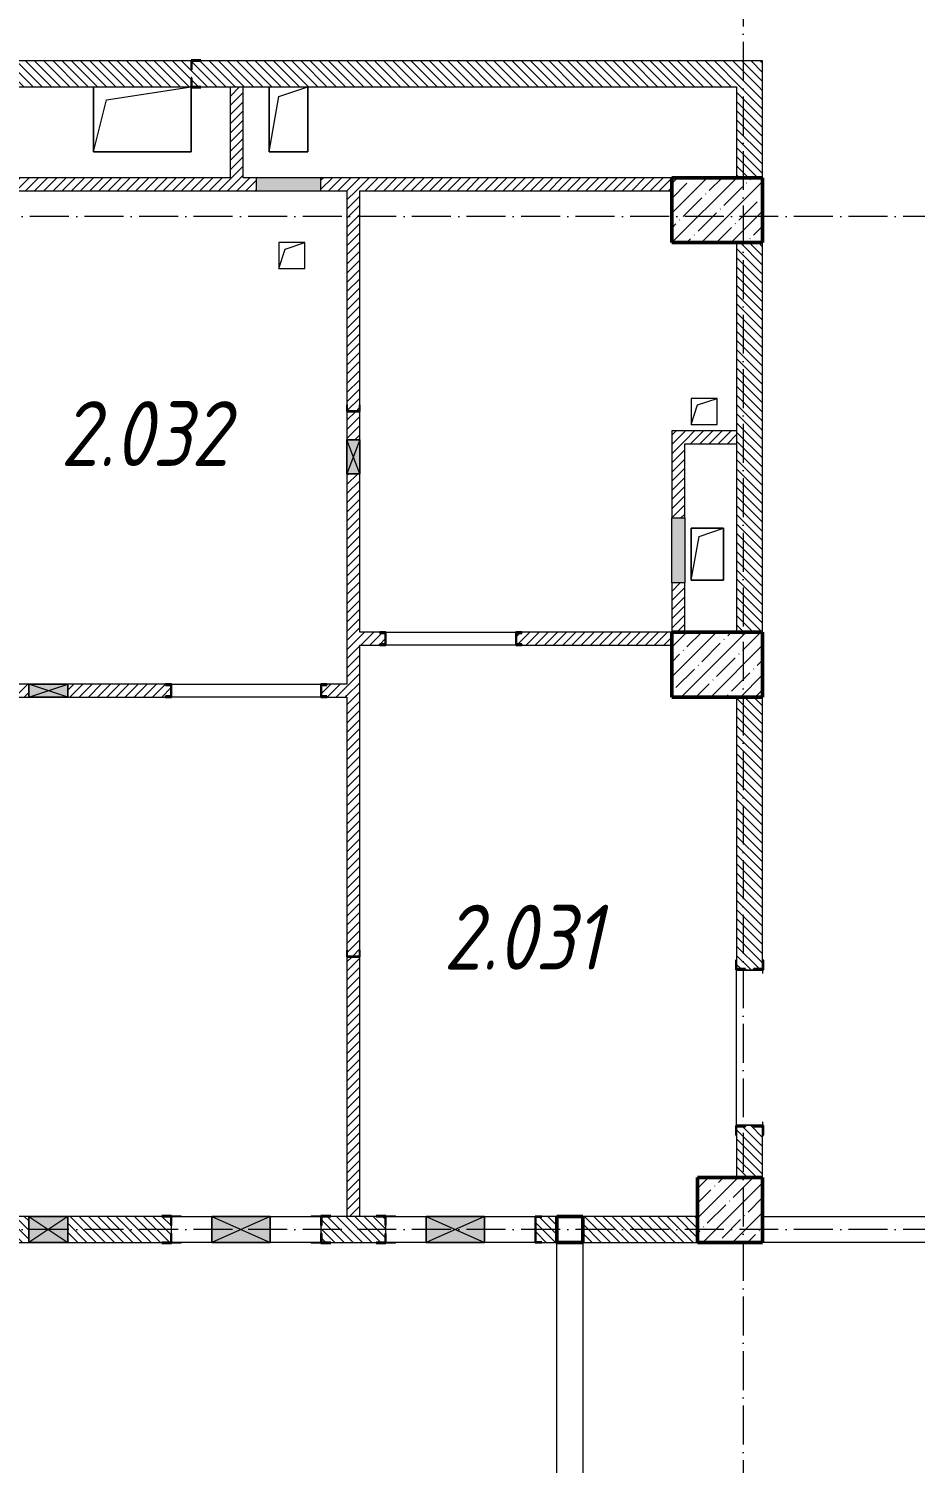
# Model space of a CAD drawing. Header units: millimetres. Extents: x -213536 to 1564669, y 70501 to 942238.
# Drawn here: x 627883 to 634708, y 625024 to 636073 of the extents above; entities that cross this region are included whole.
import ezdxf

# ---------------------------------------------------------------- set-up
doc = ezdxf.new("R2010")
doc.units = ezdxf.units.MM
doc.linetypes.add('50_200_ШТРИХ_1Т_ш5_п1_п1_', pattern=[700, 500, -100, 0, -100])
for name, color, linetype, lineweight in [('3.1) ЖБ окна 1.2 м', 102, 'Continuous', 30), ('A-DETL-GENF-OTLN', 7, 'Continuous', 9), ('A-FLOR-____-OTLN', 7, 'Continuous', 9), ('A-GENM-____-MCUT', 7, 'Continuous', 25), ('A-GENM-____-OTLN', 7, 'Continuous', 9), ('A-GENM-____-OTLN-1', 7, 'Continuous', 25), ('A-GLAZ-____-OTLN', 7, 'Continuous', 9), ('A-WALL-____-MCUT', 7, 'Continuous', 13), ('A-WALL-____-PATT-1', 7, 'Continuous', 9), ('A-WALL-FNSH-MCUT-1', 7, 'Continuous', 9), ('I-WALL-____-OTLN', 7, 'Continuous', 9), ('S-COLS-____-MCUT', 7, 'Continuous', 50), ('S-COLS-____-OTLN', 7, 'Continuous', 9), ('S-GRID-____-OTLN-1', 7, '50_200_ШТРИХ_1Т_ш5_п1_п1_', 9), ('Марки помещений', 7, 'Continuous', 9)]:
    doc.layers.add(name, color=color, linetype=linetype, lineweight=lineweight)
doc.styles.add('ISOCPEUR_I_2', font='isocpeui.ttf', dxfattribs={"width": 0.85, "height": 2.3})
pattern_1 = [(135, (544282.637, 571544.04), (-35.35534, -35.35534), [])]
pattern_2 = [(45, (544282.637, 571544.04), (-35.35534, 35.35534), [])]

# ---------------------------------------------------------------- blocks, each defined once
blk = doc.blocks.new('BSC_Колонна _Прямоугольная - 500х500-V95-АР1_План отверстий 2 этажа в осях 1-64_Ю-ЯЯ')
at = {"layer": 'S-COLS-____-OTLN'}
h = blk.add_hatch(dxfattribs=at)
h.set_pattern_fill('FP_108', color=256, style=0, pattern_type=2)
h.set_pattern_definition([(315, (-55431.04, 89000), (114.04925, 114.04925), []), (315, (-55431.04, 88885.95), (114.04925, 114.04925), [201.613, -40.323, 3.353, -36.97])])
h.paths.add_polyline_path([(-250, 250), (-250, -250), (250, -250), (250, 250)], flags=0)
at = {"layer": 'S-COLS-____-MCUT'}
for p, q in [((250, 250), (-250, 250)), ((-250, 250), (-250, -250)), ((250, -250), (250, 250)), ((-250, -250), (250, -250))]:
    blk.add_line(p, q, dxfattribs=at)
blk = doc.blocks.new('BSC_Колонна _Прямоугольная - 500х700-V125-АР1_План отверстий 2 этажа в осях 1-64_Ю-ЯЯ')
at = {"layer": 'S-COLS-____-OTLN'}
h = blk.add_hatch(dxfattribs=at)
h.set_pattern_fill('FP_138', color=256, style=0, pattern_type=2)
h.set_pattern_definition([(315, (-63131.04, 88900), (114.04925, 114.04925), []), (315, (-63131.04, 88785.95), (114.04925, 114.04925), [201.613, -40.323, 3.353, -36.97])])
h.paths.add_polyline_path([(-250, 350), (-250, -350), (250, -350), (250, 350)], flags=0)
at = {"layer": 'S-COLS-____-MCUT'}
for p, q in [((250, 350), (-250, 350)), ((-250, 350), (-250, -350)), ((250, -350), (250, 350)), ((-250, -350), (250, -350))]:
    blk.add_line(p, q, dxfattribs=at)
blk = doc.blocks.new('BSC_Колонна _Прямоугольная - 500х700-V128-АР1_План отверстий 2 этажа в осях 1-64_Ю-ЯЯ')
at = {"layer": 'S-COLS-____-OTLN'}
h = blk.add_hatch(dxfattribs=at)
h.set_pattern_fill('FP_141', color=256, style=0, pattern_type=2)
h.set_pattern_definition([(315, (-59631.04, 88900), (114.04925, 114.04925), []), (315, (-59631.04, 88785.95), (114.04925, 114.04925), [201.613, -40.323, 3.353, -36.97])])
h.paths.add_polyline_path([(-250, 350), (-250, -350), (250, -350), (250, 350)], flags=0)
at = {"layer": 'S-COLS-____-MCUT'}
for p, q in [((250, 350), (-250, 350)), ((-250, 350), (-250, -350)), ((250, -350), (250, 350)), ((-250, -350), (250, -350))]:
    blk.add_line(p, q, dxfattribs=at)
blk = doc.blocks.new('154_Стойка_СКБ_Швеллер - СМ-2180_100-28278414-АР1_План отверстий 2 этажа в осях 1-64_Ю-ЯЯ')
at = {"layer": 'A-GENM-____-MCUT'}
for p, q in [((171, 50), (125, 50)), ((125, 50), (125, -50)), ((129.5, 42.4), (171, 42.4)), ((129.5, -42.4), (129.5, 42.4)), ((171, 42.4), (171, 50)), ((125, -50), (171, -50)), ((171, -42.4), (129.5, -42.4)), ((171, -50), (171, -42.4))]:
    blk.add_line(p, q, dxfattribs=at)
blk = doc.blocks.new('154_Фахверк_СКБ_Швеллер - Тип_100_3960-28331862-АР1_План отверстий 2 этажа в осях 1-64_Ю-ЯЯ')
at = {"layer": 'A-GENM-____-MCUT'}
for p, q in [((175, 50), (125, 50)), ((125, 50), (125, -50)), ((128, 47), (175, 47)), ((128, -47), (128, 47)), ((175, 47), (175, 50)), ((125, -50), (175, -50)), ((175, -47), (128, -47)), ((175, -50), (175, -47))]:
    blk.add_line(p, q, dxfattribs=at)
blk = doc.blocks.new('Фахверк_СКБ_Уголок - 200_3960-28268576-АР1_План отверстий 2 этажа в осях 1-64_Ю-ЯЯ')
at = {"layer": 'A-GENM-____-MCUT'}
for p, q in [((200, 156), (125, 156)), ((125, 156), (125, 81)), ((131, 81), (131, 150)), ((131, 150), (200, 150)), ((200, 150), (200, 156)), ((125, 81), (131, 81)), ((131, 19), (125, 19)), ((125, 19), (125, -56)), ((131, -50), (131, 19)), ((125, -56), (200, -56)), ((200, -50), (131, -50)), ((200, -56), (200, -50))]:
    blk.add_line(p, q, dxfattribs=at)
blk = doc.blocks.new('154_Стойка_СКБ_Уголок - СМ-2180_200-28268025-АР1_План отверстий 2 этажа в осях 1-64_Ю-ЯЯ')
at = {"layer": 'A-GENM-____-MCUT'}
for p, q in [((125, 156), (125, 81)), ((200, 156), (125, 156)), ((131, 81), (131, 150)), ((131, 150), (200, 150)), ((200, 150), (200, 156)), ((125, 81), (131, 81)), ((131, 19), (125, 19)), ((125, 19), (125, -56)), ((131, -50), (131, 19)), ((125, -56), (200, -56)), ((200, -50), (131, -50)), ((200, -56), (200, -50))]:
    blk.add_line(p, q, dxfattribs=at)
blk = doc.blocks.new('Стойка_Влож_Уголок_Опорный - Уголок-28213941-АР1_План отверстий 2 этажа в осях 1-64_Ю-ЯЯ')
at = {"layer": 'A-GENM-____-OTLN'}
for p, q in [((-212, -6), (-212, 0)), ((0, 0), (0, -6)), ((-212, -75), (-212, -6)), ((-212, -6), (-206, -6)), ((-212, -75), (-206, -75)), ((-6, -6), (0, -6)), ((-6, -75), (0, -75)), ((0, -6), (0, -75))]:
    blk.add_line(p, q, dxfattribs=at)
blk = doc.blocks.new('154_Фахверк_СКБ_Швеллер - Тип_100_3550_1-35210908-АР1_План отверстий 2 этажа в осях 1-64_Ю-ЯЯ')
at = {"layer": 'A-GENM-____-MCUT'}
for p, q in [((175, 100), (125, 100)), ((125, 100), (125, -100)), ((128, 97), (175, 97)), ((128, -97), (128, 97)), ((175, 97), (175, 100)), ((125, -100), (175, -100)), ((175, -97), (128, -97)), ((175, -100), (175, -97))]:
    blk.add_line(p, q, dxfattribs=at)
blk = doc.blocks.new('АР_Перемычка - АР_Перемычка-28437008-АР1_План отверстий 2 этажа в осях 1-64_Ю-ЯЯ')
at = {"layer": 'A-GENM-____-OTLN'}
blk.add_line((-250, -100), (-243, -100), dxfattribs=at)
blk = doc.blocks.new('154_Стойка_СКБ_Уголок - СМ-2880_200-28437237-АР1_План отверстий 2 этажа в осях 1-64_Ю-ЯЯ')
at = {"layer": 'A-GENM-____-MCUT'}
for p, q in [((125, 156), (125, 81)), ((200, 156), (125, 156)), ((131, 81), (131, 150)), ((131, 150), (200, 150)), ((200, 150), (200, 156)), ((125, 81), (131, 81)), ((131, 19), (125, 19)), ((125, 19), (125, -56)), ((131, -50), (131, 19)), ((125, -56), (200, -56)), ((200, -50), (131, -50)), ((200, -56), (200, -50))]:
    blk.add_line(p, q, dxfattribs=at)
blk = doc.blocks.new('Стойка_Влож_Полоса боковая - Полоса-V150-АР1_План отверстий 2 этажа в осях 1-64_Ю-ЯЯ')
at = {"layer": 'A-GENM-____-OTLN'}
for p, q in [((-5, 60), (0, 60)), ((-5, -60), (-5, 60)), ((0, 31), (0, -31)), ((0, -60), (-5, -60))]:
    blk.add_line(p, q, dxfattribs=at)
blk = doc.blocks.new('AR_Отверстие Ниша - Лючок-32405315-АР1_План отверстий 2 этажа в осях 1-64_Ю-ЯЯ')
at = {"layer": 'A-GLAZ-____-OTLN'}
blk.add_hatch(color=256, dxfattribs=at).paths.add_polyline_path([(-250, -50), (250, -50), (250, 50), (-250, 50)], flags=0)
for p, q in [((-250, 50), (250, 50)), ((-250, -50), (-250, 50)), ((250, 50), (250, -50)), ((250, -50), (-250, -50))]:
    blk.add_line(p, q, dxfattribs=at)
blk = doc.blocks.new('AR_Отверстие Ниша - Лючок-32401897-АР1_План отверстий 2 этажа в осях 1-64_Ю-ЯЯ')
at = {"layer": 'A-GLAZ-____-OTLN'}
blk.add_hatch(color=256, dxfattribs=at).paths.add_polyline_path([(250, -50), (250, 50), (-250, 50), (-250, -50), (-158, -50)], flags=0)
for p, q in [((250, 50), (-250, 50)), ((-250, 50), (-250, -50)), ((250, -50), (250, 50)), ((-250, -50), (250, -50))]:
    blk.add_line(p, q, dxfattribs=at)
blk = doc.blocks.new('AR_Отверстие прямоугольное _в плите_ - AR_Отверстие прямоугольное _в плите_-V159-АР1_План отверстий 2 этажа в осях 1-64_Ю-ЯЯ')
at = {"layer": 'A-GENM-____-OTLN'}
for p, q in [((-150, 250), (-150, -250)), ((-75, 175), (150, 250)), ((150, -250), (150, 250)), ((-150, -250), (-75, 175)), ((-150, -250), (150, -250))]:
    blk.add_line(p, q, dxfattribs=at)
blk = doc.blocks.new('AR_Отверстие прямоугольное _в плите_ - AR_Отверстие прямоугольное _в плите_-30459207-АР1_План отверстий 2 этажа в осях 1-64_Ю-ЯЯ')
at = {"layer": 'A-GENM-____-OTLN'}
for p, q in [((100, 100), (-100, 100)), ((-100, 100), (-100, -100)), ((-100, -100), (-50, 50)), ((-50, 50), (100, 100)), ((100, -100), (100, 100)), ((-100, -100), (100, -100))]:
    blk.add_line(p, q, dxfattribs=at)
blk = doc.blocks.new('AR_Отверстие прямоугольное _в плите_ - AR_Отверстие прямоугольное _в плите_-30459204-АР1_План отверстий 2 этажа в осях 1-64_Ю-ЯЯ')
at = {"layer": 'A-GENM-____-OTLN'}
for p, q in [((125, 200), (-125, 200)), ((-125, 200), (-125, -200)), ((-125, -200), (-63, 137)), ((-63, 137), (125, 200)), ((125, -200), (125, 200)), ((-125, -200), (125, -200))]:
    blk.add_line(p, q, dxfattribs=at)
blk = doc.blocks.new('AR_Отверстие прямоугольное _в плите_ - AR_Отверстие прямоугольное _в плите_-30552795-АР1_План отверстий 2 этажа в осях 1-64_Ю-ЯЯ')
at = {"layer": 'A-GENM-____-OTLN'}
for p, q in [((-375, 250), (-375, -250)), ((-275, 150), (375, 250)), ((375, -250), (375, 244)), ((-375, -250), (-275, 150)), ((-375, -250), (375, -250))]:
    blk.add_line(p, q, dxfattribs=at)
blk = doc.blocks.new('BSC_Колонна _Прямоугольная1 - 200х200 _металл_-35205626-АР1_План отверстий 2 этажа в осях 1-64_Ю-ЯЯ')
at = {"layer": 'S-COLS-____-MCUT'}
for p, q in [((100, 100), (-100, 100)), ((-100, 100), (-100, -100)), ((100, -100), (100, 100)), ((-100, -100), (100, -100))]:
    blk.add_line(p, q, dxfattribs=at)
blk = doc.blocks.new('AR_Отверстие прямоугольное _в стене__БезПР - AR_Отверстие прямоугольное _в стене__БезПР-36789171-АР1_План отверстий 2 этажа в осях 1-64_Ю-ЯЯ')
at = {"layer": 'A-GLAZ-____-OTLN'}
blk.add_hatch(color=256, dxfattribs=at).paths.add_polyline_path([(150, -100), (150, 100), (-150, 100), (-150, -100)], flags=0)
at = {"layer": 'A-DETL-GENF-OTLN'}
for p, q in [((-150, -100), (-150, 100)), ((-150, 100), (150, 100)), ((150, 100), (-150, -100)), ((-150, 100), (150, -100)), ((150, 100), (-150, 100)), ((-150, 100), (-150, -100)), ((150, 100), (150, -100)), ((150, -100), (150, 100)), ((150, -100), (-150, -100)), ((-150, -100), (150, -100))]:
    blk.add_line(p, q, dxfattribs=at)
at = {"layer": 'A-GLAZ-____-OTLN'}
blk.add_line((150, 100), (-150, 100), dxfattribs=at)
blk = doc.blocks.new('AR_Отверстие прямоугольное _в стене__БезПР - AR_Отверстие прямоугольное _в стене__БезПР-36789349-АР1_План отверстий 2 этажа в осях 1-64_Ю-ЯЯ')
at = {"layer": 'A-GLAZ-____-OTLN'}
blk.add_hatch(color=256, dxfattribs=at).paths.add_polyline_path([(130, 50), (-130, 50), (-130, -50), (130, -50)], flags=0)
at = {"layer": 'A-DETL-GENF-OTLN'}
for p, q in [((-130, -50), (-130, 50)), ((-130, 50), (130, 50)), ((130, 50), (-130, -50)), ((-130, 50), (130, -50)), ((130, 50), (-130, 50)), ((-130, 50), (-130, -50)), ((130, 50), (130, -50)), ((130, -50), (130, 50)), ((130, -50), (-130, -50)), ((-130, -50), (130, -50))]:
    blk.add_line(p, q, dxfattribs=at)
at = {"layer": 'A-GLAZ-____-OTLN'}
blk.add_line((130, 50), (-130, 50), dxfattribs=at)
blk = doc.blocks.new('AR_Отверстие прямоугольное _в стене__БезПР - AR_Отверстие прямоугольное _в стене__БезПР-36427836-АР1_План отверстий 2 этажа в осях 1-64_Ю-ЯЯ')
at = {"layer": 'A-GLAZ-____-OTLN'}
blk.add_hatch(color=256, dxfattribs=at).paths.add_polyline_path([(150, 50), (-150, 50), (-150, -50), (150, -50)], flags=0)
at = {"layer": 'A-DETL-GENF-OTLN'}
for p, q in [((-150, -50), (-150, 50)), ((-150, 50), (150, 50)), ((150, 50), (-150, -50)), ((-150, 50), (150, -50)), ((150, 50), (-150, 50)), ((-150, 50), (-150, -50)), ((150, 50), (150, -50)), ((150, -50), (150, 50)), ((150, -50), (-150, -50)), ((-150, -50), (150, -50))]:
    blk.add_line(p, q, dxfattribs=at)
at = {"layer": 'A-GLAZ-____-OTLN'}
blk.add_line((150, 50), (-150, 50), dxfattribs=at)
blk = doc.blocks.new('AR_Отверстие прямоугольное _в стене_ - AR_Отверстие прямоугольное _в стене__ОВ-36827602-АР1_План отверстий 2 этажа в осях 1-64_Ю-ЯЯ')
at = {"layer": 'A-GLAZ-____-OTLN'}
blk.add_hatch(color=256, dxfattribs=at).paths.add_polyline_path([(225, -100), (225, 100), (-225, 100), (-225, -100)], flags=0)
at = {"layer": 'A-DETL-GENF-OTLN'}
for p, q in [((-225, -100), (-225, 100)), ((-225, 100), (225, 100)), ((225, 100), (-225, -100)), ((-225, 100), (225, -100)), ((225, 100), (-225, 100)), ((-225, 100), (-225, -100)), ((225, 100), (225, -100)), ((225, -100), (225, 100)), ((225, -100), (-225, -100)), ((-225, -100), (225, -100))]:
    blk.add_line(p, q, dxfattribs=at)
blk = doc.blocks.new('2этаж')
at = {"layer": 'S-GRID-____-OTLN-1', "color": 251, "ltscale": 0.6, "true_color": 0x636466}
for p, q in [((73508.3, 549908.8), (73508.3, 498997)), ((88482.7, 522097), (-20260.4, 522097)), ((88482.7, 514297), (-20260.4, 514297))]:
    blk.add_line(p, q, dxfattribs=at)

msp = doc.modelspace()

# ---------------------------------------------------------------- hatches: boundary and pattern name
at = {"layer": 'A-WALL-____-PATT-1'}
h = msp.add_hatch(dxfattribs=at)
h.set_pattern_fill('FP_6', color=256, style=0, pattern_type=2)
h.set_pattern_definition(pattern_1)
h.paths.add_polyline_path([(633532.6, 635625.1), (633532.6, 635825.1), (629138.6, 635825.1), (629138.6, 635756.1), (629132.6, 635756.1), (629132.6, 635825.1), (625882.6, 635825.1), (625882.6, 635625.1), (626507.6, 635625.1), (626507.6, 635725.1), (627757.6, 635725.1), (627757.6, 635625.1), (629132.6, 635625.1), (629132.6, 635694.1), (629138.6, 635694.1), (629138.6, 635625.1), (633332.6, 635625.1)], flags=0)
h.paths.add_polyline_path([(624257.6, 635625.1), (624782.6, 635625.1), (624782.6, 635825.1), (624188.6, 635825.1), (624188.6, 635756.1), (624182.6, 635756.1), (624182.6, 635694.1), (624188.6, 635694.1), (624188.6, 635625.1)], flags=0)
h.paths.add_polyline_path([(622682.6, 635625.1), (622682.6, 635825.1), (619232.6, 635825.1), (619232.6, 635625.1), (622037.5, 635625.1)], flags=0)
h = msp.add_hatch(dxfattribs=at)
h.set_pattern_fill('FP_5', color=256, style=0, pattern_type=2)
h.set_pattern_definition(pattern_2)
h.paths.add_polyline_path([(629532.6, 634925.1), (629532.6, 635625.1), (629432.6, 635625.1), (629432.6, 634925.1)], flags=0)
h = msp.add_hatch(dxfattribs=at)
h.set_pattern_fill('FP_6', color=256, style=0, pattern_type=2)
h.set_pattern_definition(pattern_1)
h.paths.add_polyline_path([(633532.6, 634925.1), (633532.6, 635625.1), (633332.6, 635625.1), (633332.6, 634925.1)], flags=0)
h = msp.add_hatch(dxfattribs=at)
h.set_pattern_fill('FP_5', color=256, style=0, pattern_type=2)
h.set_pattern_definition(pattern_2)
h.paths.add_polyline_path([(632832.6, 634825.1), (632832.6, 634925.1), (630132.6, 634925.1), (630132.6, 634825.1), (632642.5, 634825.1)], flags=0)
h.paths.add_polyline_path([(629632.6, 634825.1), (629632.6, 634925.1), (627782.6, 634925.1), (627782.6, 634825.1), (629107.5, 634825.1)], flags=0)
h = msp.add_hatch(dxfattribs=at)
h.set_pattern_fill('FP_5', color=256, style=0, pattern_type=2)
h.set_pattern_definition(pattern_2)
h.paths.add_polyline_path([(630432.6, 626925.1), (630432.6, 628925.1), (630332.6, 628925.1), (630332.6, 626925.1)], flags=0)
h.paths.add_polyline_path([(630335.6, 628928.1), (630429.6, 628928.1), (630429.6, 628975.1), (630432.6, 628975.1), (630432.6, 632645.1), (630332.6, 632645.1), (630332.6, 628975.1), (630335.6, 628975.1)], flags=0)
h.paths.add_polyline_path([(630389.1, 632905.1), (630432.6, 632905.1), (630432.6, 633125.1), (630332.6, 633125.1), (630332.6, 632905.1), (630335.6, 632905.1)], flags=0)
h.paths.add_polyline_path([(630382.5, 633128.1), (630429.6, 633128.1), (630429.6, 633175.1), (630432.6, 633175.1), (630432.6, 634825.1), (630332.6, 634825.1), (630332.6, 633175.1), (630335.6, 633175.1), (630335.6, 633128.1)], flags=0)
h = msp.add_hatch(dxfattribs=at)
h.set_pattern_fill('FP_6', color=256, style=0, pattern_type=2)
h.set_pattern_definition(pattern_1)
h.paths.add_polyline_path([(633532.6, 631425.1), (633532.6, 634425.1), (633332.6, 634425.1), (633332.6, 631425.1)], flags=0)
h = msp.add_hatch(dxfattribs=at)
h.set_pattern_fill('FP_5', color=256, style=0, pattern_type=2)
h.set_pattern_definition(pattern_2)
h.paths.add_polyline_path([(632832.6, 631425.1), (632932.6, 631425.1), (632932.6, 631805.1), (632832.6, 631805.1)], flags=0)
h.paths.add_polyline_path([(632832.6, 632305.1), (632932.6, 632305.1), (632932.6, 632975.1), (632832.6, 632975.1)], flags=0)
h = msp.add_hatch(dxfattribs=at)
h.set_pattern_fill('FP_5', color=256, style=0, pattern_type=2)
h.set_pattern_definition(pattern_2)
h.paths.add_polyline_path([(633332.6, 632875.1), (633332.6, 632975.1), (632932.6, 632975.1), (632932.6, 632875.1)], flags=0)
h = msp.add_hatch(dxfattribs=at)
h.set_pattern_fill('FP_5', color=256, style=0, pattern_type=2)
h.set_pattern_definition(pattern_2)
h.paths.add_polyline_path([(631678.6, 631325.1), (632832.6, 631325.1), (632832.6, 631425.1), (631678.6, 631425.1), (631678.6, 631417.5), (631637.1, 631417.5), (631637.1, 631332.7), (631678.6, 631332.7)], flags=0)
h.paths.add_polyline_path([(630432.6, 631325.1), (630586.6, 631325.1), (630586.6, 631332.7), (630628.1, 631332.7), (630628.1, 631417.5), (630586.6, 631417.5), (630586.6, 631425.1), (630432.6, 631425.1), (630432.6, 631332.7)], flags=0)
h = msp.add_hatch(dxfattribs=at)
h.set_pattern_fill('FP_5', color=256, style=0, pattern_type=2)
h.set_pattern_definition(pattern_2)
h.paths.add_polyline_path([(630178.6, 630925.1), (630332.6, 630925.1), (630332.6, 631025.1), (630178.6, 631025.1), (630178.6, 631017.5), (630137.1, 631017.5), (630137.1, 630932.7), (630178.6, 630932.7)], flags=0)
h.paths.add_polyline_path([(628182.6, 630925.1), (628936.6, 630925.1), (628936.6, 630932.7), (628978.1, 630932.7), (628978.1, 631017.5), (628936.6, 631017.5), (628936.6, 631025.1), (628182.6, 631025.1), (628182.6, 630932.7)], flags=0)
h.paths.add_polyline_path([(627882.6, 630925.1), (627882.6, 631025.1), (627782.6, 631025.1), (627782.6, 630925.1)], flags=0)
h = msp.add_hatch(dxfattribs=at)
h.set_pattern_fill('FP_6', color=256, style=0, pattern_type=2)
h.set_pattern_definition(pattern_1)
h.paths.add_polyline_path([(633372.6, 627225.1), (633532.6, 627225.1), (633532.6, 627619.1), (633463.6, 627619.1), (633463.6, 627625.1), (633401.6, 627625.1), (633401.6, 627619.1), (633332.6, 627619.1), (633332.6, 627225.1)], flags=0)
h.paths.add_polyline_path([(633401.6, 628825.1), (633463.6, 628825.1), (633463.6, 628831.1), (633532.6, 628831.1), (633532.6, 630925.1), (633332.6, 630925.1), (633332.6, 628831.1), (633401.6, 628831.1)], flags=0)
h = msp.add_hatch(dxfattribs=at)
h.set_pattern_fill('FP_6', color=256, style=0, pattern_type=2)
h.set_pattern_definition(pattern_1)
h.paths.add_polyline_path([(631947.6, 626725.1), (631947.6, 626925.1), (631832.6, 626925.1), (631832.6, 626922.1), (631785.6, 626921.4), (631785.6, 626728.1), (631832.6, 626728.1), (631832.6, 626725.1)], flags=0)
h.paths.add_polyline_path([(630207.6, 626725.1), (630626.6, 626725.1), (630626.6, 626794.1), (630632.6, 626794.1), (630632.6, 626856.1), (630626.6, 626856.1), (630626.6, 626925.1), (630138.6, 626925.1), (630138.6, 626856.1), (630132.6, 626856.1), (630132.6, 626794.1), (630138.6, 626794.1), (630138.6, 626725.1)], flags=0)
h.paths.add_polyline_path([(628182.6, 626725.1), (628976.6, 626726), (628976.6, 626794.1), (628982.6, 626794.1), (628982.6, 626856.1), (628976.6, 626856.1), (628976.6, 626925.1), (628182.6, 626925.1), (628182.6, 626848.2)], flags=0)
h.paths.add_polyline_path([(627882.6, 626725.1), (627882.6, 626925.1), (627682.6, 626925.1), (627682.6, 626725.1)], flags=0)
h = msp.add_hatch(dxfattribs=at)
h.set_pattern_fill('FP_6', color=256, style=0, pattern_type=2)
h.set_pattern_definition(pattern_1)
h.paths.add_polyline_path([(633032.6, 626725.1), (633032.6, 626925.1), (632147.6, 626925.1), (632147.6, 626725.1), (632642.5, 626725.1)], flags=0)

# ---------------------------------------------------------------- linework, layer by layer
at = {"layer": 'A-FLOR-____-OTLN'}
for p, q in [((628382.6, 635125.1), (628382.6, 635625.1)), ((629732.6, 635125.1), (629732.6, 635625.1)), ((630032.6, 635625.1), (630032.6, 635125.1)), ((629132.6, 635619.1), (629132.6, 635125.1)), ((629132.6, 635125.1), (628382.6, 635125.1)), ((630032.6, 635125.1), (629732.6, 635125.1)), ((632982.6, 632225.1), (633232.6, 632225.1)), ((632982.6, 631825.1), (632982.6, 632225.1)), ((633232.6, 632225.1), (633232.6, 631825.1)), ((633232.6, 631825.1), (632982.6, 631825.1))]:
    msp.add_line(p, q, dxfattribs=at)
at = {"layer": 'A-WALL-____-MCUT'}
for p, q in [((629132.6, 635825.1), (625882.6, 635825.1)), ((633532.6, 635825.1), (629207.6, 635825.1)), ((633532.6, 634925.1), (633532.6, 635825.1)), ((627757.6, 635625.1), (629132.6, 635625.1)), ((629207.6, 635625.1), (633332.6, 635625.1)), ((633332.6, 635625.1), (633332.6, 634925.1)), ((633332.6, 634425.1), (633332.6, 631425.1)), ((633532.6, 631425.1), (633532.6, 634425.1)), ((633332.6, 630925.1), (633332.6, 628900.1)), ((633532.6, 628900.1), (633532.6, 630925.1)), ((633332.6, 627550.1), (633332.6, 627225.1)), ((633532.6, 627225.1), (633532.6, 627550.1)), ((627882.6, 626925.1), (627682.6, 626925.1)), ((628907.6, 626925.1), (628182.6, 626925.1)), ((630557.6, 626925.1), (630207.6, 626925.1)), ((631947.6, 626925.1), (631832.6, 626925.1)), ((633032.6, 626925.1), (632147.6, 626925.1)), ((628982.6, 626794.1), (628982.6, 626856.1)), ((630132.6, 626856.1), (630132.6, 626794.1)), ((630632.6, 626794.1), (630632.6, 626856.1)), ((627682.6, 626725.1), (627882.6, 626725.1)), ((628182.6, 626725.1), (628907.6, 626725.1)), ((630207.6, 626725.1), (630557.6, 626725.1)), ((631832.6, 626725.1), (631947.6, 626725.1)), ((632147.6, 626725.1), (633032.6, 626725.1))]:
    msp.add_line(p, q, dxfattribs=at)
at = {"layer": 'A-WALL-FNSH-MCUT-1'}
for p, q in [((629432.6, 635625.1), (629432.6, 634925.1)), ((629532.6, 634925.1), (629532.6, 635625.1)), ((629432.6, 634925.1), (627782.6, 634925.1)), ((629632.6, 634925.1), (629532.6, 634925.1)), ((632832.6, 634925.1), (630132.6, 634925.1)), ((627782.6, 634825.1), (629632.6, 634825.1)), ((630132.6, 634825.1), (630332.6, 634825.1)), ((630332.6, 634825.1), (630332.6, 633175.1)), ((630432.6, 633175.1), (630432.6, 634825.1)), ((630432.6, 634825.1), (632832.6, 634825.1)), ((630332.6, 633125.1), (630332.6, 632905.1)), ((630432.6, 632905.1), (630432.6, 633125.1)), ((632832.6, 632975.1), (632832.6, 632305.1)), ((633332.6, 632975.1), (632832.6, 632975.1)), ((632932.6, 632305.1), (632932.6, 632875.1)), ((632932.6, 632875.1), (633332.6, 632875.1)), ((630332.6, 632645.1), (630332.6, 631025.1)), ((630432.6, 631425.1), (630432.6, 632645.1)), ((632832.6, 631805.1), (632832.6, 631425.1)), ((632932.6, 631425.1), (632932.6, 631805.1)), ((630586.6, 631425.1), (630432.6, 631425.1)), ((632832.6, 631425.1), (631678.6, 631425.1)), ((630432.6, 628975.1), (630432.6, 631325.1)), ((630432.6, 631325.1), (630586.6, 631325.1)), ((631678.6, 631325.1), (632832.6, 631325.1)), ((627882.6, 631025.1), (627782.6, 631025.1)), ((628936.6, 631025.1), (628182.6, 631025.1)), ((630332.6, 631025.1), (630178.6, 631025.1)), ((627782.6, 630925.1), (627882.6, 630925.1)), ((628182.6, 630925.1), (628936.6, 630925.1)), ((630178.6, 630925.1), (630332.6, 630925.1)), ((630332.6, 630925.1), (630332.6, 628975.1)), ((630332.6, 628925.1), (630332.6, 626925.1)), ((630432.6, 626925.1), (630432.6, 628925.1))]:
    msp.add_line(p, q, dxfattribs=at)
at = {"layer": 'I-WALL-____-OTLN'}
for p, q in [((630632.6, 631425.1), (631632.6, 631425.1)), ((631632.6, 631325.1), (630632.6, 631325.1)), ((628982.6, 631025.1), (630132.6, 631025.1)), ((630132.6, 630925.1), (628982.6, 630925.1)), ((633332.6, 627625.1), (633332.6, 628825.1)), ((633532.6, 628825.1), (633532.6, 628795.1)), ((633532.6, 627655.1), (633532.6, 627625.1)), ((628982.6, 626925.1), (629292.6, 626925.1)), ((629742.6, 626925.1), (630132.6, 626925.1)), ((630632.6, 626925.1), (630942.6, 626925.1)), ((631392.6, 626925.1), (631782.6, 626925.1)), ((633532.6, 626925.1), (637532.6, 626925.1)), ((629292.6, 626725.1), (628982.6, 626725.1)), ((630132.6, 626725.1), (629742.6, 626725.1)), ((630942.6, 626725.1), (630632.6, 626725.1)), ((631782.6, 626725.1), (631392.6, 626725.1)), ((631947.6, 623725.1), (631947.6, 626725.1)), ((632147.6, 626725.1), (632147.6, 623725.1)), ((637532.6, 626725.1), (633532.6, 626725.1))]:
    msp.add_line(p, q, dxfattribs=at)

# ---------------------------------------------------------------- block references
at = {"layer": '3.1) ЖБ окна 1.2 м'}
msp.add_blockref('2этаж', (559874.3, 112528.1), dxfattribs=at)
at = {"layer": 'A-GENM-____-OTLN'}
for name, p in [('AR_Отверстие прямоугольное _в плите_ - AR_Отверстие прямоугольное _в плите_-30552795-АР1_План отверстий 2 этажа в осях 1-64_Ю-ЯЯ', (628757.6, 635375.1)), ('AR_Отверстие прямоугольное _в плите_ - AR_Отверстие прямоугольное _в плите_-V159-АР1_План отверстий 2 этажа в осях 1-64_Ю-ЯЯ', (629882.6, 635375.1)), ('AR_Отверстие прямоугольное _в плите_ - AR_Отверстие прямоугольное _в плите_-30459207-АР1_План отверстий 2 этажа в осях 1-64_Ю-ЯЯ', (629907.7, 634325.1)), ('AR_Отверстие прямоугольное _в плите_ - AR_Отверстие прямоугольное _в плите_-30459207-АР1_План отверстий 2 этажа в осях 1-64_Ю-ЯЯ', (633082.6, 633124.9)), ('AR_Отверстие прямоугольное _в плите_ - AR_Отверстие прямоугольное _в плите_-30459204-АР1_План отверстий 2 этажа в осях 1-64_Ю-ЯЯ', (633107.6, 632025.1))]:
    msp.add_blockref(name, p, dxfattribs=at)
for name, p, rotation in [('АР_Перемычка - АР_Перемычка-28437008-АР1_План отверстий 2 этажа в осях 1-64_Ю-ЯЯ', (633432.6, 628825.1), 269.9999999999999), ('Стойка_Влож_Полоса боковая - Полоса-V150-АР1_План отверстий 2 этажа в осях 1-64_Ю-ЯЯ', (633432.6, 628825.1), 89.9999999999999), ('Стойка_Влож_Полоса боковая - Полоса-V150-АР1_План отверстий 2 этажа в осях 1-64_Ю-ЯЯ', (633432.6, 627625.1), 269.9999999999999), ('Стойка_Влож_Уголок_Опорный - Уголок-28213941-АР1_План отверстий 2 этажа в осях 1-64_Ю-ЯЯ', (628982.6, 626931.1), 89.99999999999962), ('Стойка_Влож_Уголок_Опорный - Уголок-28213941-АР1_План отверстий 2 этажа в осях 1-64_Ю-ЯЯ', (630132.6, 626719.1), 269.9999999999996), ('Стойка_Влож_Уголок_Опорный - Уголок-28213941-АР1_План отверстий 2 этажа в осях 1-64_Ю-ЯЯ', (630632.6, 626931.1), 89.99999999999962)]:
    msp.add_blockref(name, p, dxfattribs=dict(at, rotation=rotation))
at = {"layer": 'A-GENM-____-OTLN-1'}
for name, p in [('Фахверк_СКБ_Уголок - 200_3960-28268576-АР1_План отверстий 2 этажа в осях 1-64_Ю-ЯЯ', (629007.6, 635675.1)), ('154_Стойка_СКБ_Швеллер - СМ-2180_100-28278414-АР1_План отверстий 2 этажа в осях 1-64_Ю-ЯЯ', (631507.6, 631375.1)), ('154_Стойка_СКБ_Швеллер - СМ-2180_100-28278414-АР1_План отверстий 2 этажа в осях 1-64_Ю-ЯЯ', (630007.6, 630975.1)), ('154_Стойка_СКБ_Уголок - СМ-2180_200-28268025-АР1_План отверстий 2 этажа в осях 1-64_Ю-ЯЯ', (630007.6, 626775.1)), ('154_Фахверк_СКБ_Швеллер - Тип_100_3550_1-35210908-АР1_План отверстий 2 этажа в осях 1-64_Ю-ЯЯ', (631657.6, 626825.1))]:
    msp.add_blockref(name, p, dxfattribs=at)
for name, p, rotation in [('154_Фахверк_СКБ_Швеллер - Тип_100_3960-28331862-АР1_План отверстий 2 этажа в осях 1-64_Ю-ЯЯ', (630382.6, 633000.1), 90), ('154_Стойка_СКБ_Швеллер - СМ-2180_100-28278414-АР1_План отверстий 2 этажа в осях 1-64_Ю-ЯЯ', (630757.6, 631375.1), 180), ('154_Стойка_СКБ_Швеллер - СМ-2180_100-28278414-АР1_План отверстий 2 этажа в осях 1-64_Ю-ЯЯ', (629107.6, 630975.1), 180), ('154_Фахверк_СКБ_Швеллер - Тип_100_3960-28331862-АР1_План отверстий 2 этажа в осях 1-64_Ю-ЯЯ', (630382.6, 628800.1), 90), ('154_Стойка_СКБ_Уголок - СМ-2880_200-28437237-АР1_План отверстий 2 этажа в осях 1-64_Ю-ЯЯ', (633482.6, 628700.1), 89.99999999999987), ('154_Стойка_СКБ_Уголок - СМ-2880_200-28437237-АР1_План отверстий 2 этажа в осях 1-64_Ю-ЯЯ', (633382.6, 627750.1), 269.9999999999999), ('154_Стойка_СКБ_Уголок - СМ-2180_200-28268025-АР1_План отверстий 2 этажа в осях 1-64_Ю-ЯЯ', (629107.6, 626875.1), 180), ('154_Стойка_СКБ_Уголок - СМ-2180_200-28268025-АР1_План отверстий 2 этажа в осях 1-64_Ю-ЯЯ', (630757.6, 626875.1), 180)]:
    msp.add_blockref(name, p, dxfattribs=dict(at, rotation=rotation))
at = {"layer": 'A-GLAZ-____-OTLN'}
for name, p in [('AR_Отверстие Ниша - Лючок-32401897-АР1_План отверстий 2 этажа в осях 1-64_Ю-ЯЯ', (629882.6, 634875.1)), ('AR_Отверстие прямоугольное _в стене__БезПР - AR_Отверстие прямоугольное _в стене__БезПР-36789171-АР1_План отверстий 2 этажа в осях 1-64_Ю-ЯЯ', (628032.6, 626825.1)), ('AR_Отверстие прямоугольное _в стене_ - AR_Отверстие прямоугольное _в стене__ОВ-36827602-АР1_План отверстий 2 этажа в осях 1-64_Ю-ЯЯ', (629517.6, 626825.1)), ('AR_Отверстие прямоугольное _в стене_ - AR_Отверстие прямоугольное _в стене__ОВ-36827602-АР1_План отверстий 2 этажа в осях 1-64_Ю-ЯЯ', (631167.6, 626825.1))]:
    msp.add_blockref(name, p, dxfattribs=at)
for name, p, rotation in [('AR_Отверстие прямоугольное _в стене__БезПР - AR_Отверстие прямоугольное _в стене__БезПР-36789349-АР1_План отверстий 2 этажа в осях 1-64_Ю-ЯЯ', (630382.6, 632775.1), 270), ('AR_Отверстие Ниша - Лючок-32405315-АР1_План отверстий 2 этажа в осях 1-64_Ю-ЯЯ', (632882.6, 632055.1), 90), ('AR_Отверстие прямоугольное _в стене__БезПР - AR_Отверстие прямоугольное _в стене__БезПР-36427836-АР1_План отверстий 2 этажа в осях 1-64_Ю-ЯЯ', (628032.6, 630975.1), 180)]:
    msp.add_blockref(name, p, dxfattribs=dict(at, rotation=rotation))
at = {"layer": 'S-COLS-____-OTLN'}
for name, p, rotation in [('BSC_Колонна _Прямоугольная - 500х700-V125-АР1_План отверстий 2 этажа в осях 1-64_Ю-ЯЯ', (633182.6, 634675.1), 89.9999999999999), ('BSC_Колонна _Прямоугольная - 500х700-V128-АР1_План отверстий 2 этажа в осях 1-64_Ю-ЯЯ', (633182.6, 631175.1), 89.9999999999999), ('BSC_Колонна _Прямоугольная - 500х500-V95-АР1_План отверстий 2 этажа в осях 1-64_Ю-ЯЯ', (633282.6, 626975.1), 89.9999999999999), ('BSC_Колонна _Прямоугольная1 - 200х200 _металл_-35205626-АР1_План отверстий 2 этажа в осях 1-64_Ю-ЯЯ', (632047.6, 626825.1), 270.0000000000001)]:
    msp.add_blockref(name, p, dxfattribs=dict(at, rotation=rotation))

# ---------------------------------------------------------------- texts
at = {"layer": 'Марки помещений', "char_height": 500, "attachment_point": 1, "style": 'ISOCPEUR_I_2'}
for s, insert, width in [('2.032', (628126.9, 633204.3), 785.654), ('2.031', (631075.5, 629325.8), 737.552)]:
    msp.add_mtext(s, dxfattribs=dict(at, insert=insert, width=width))

doc.saveas('drawing.dxf')
